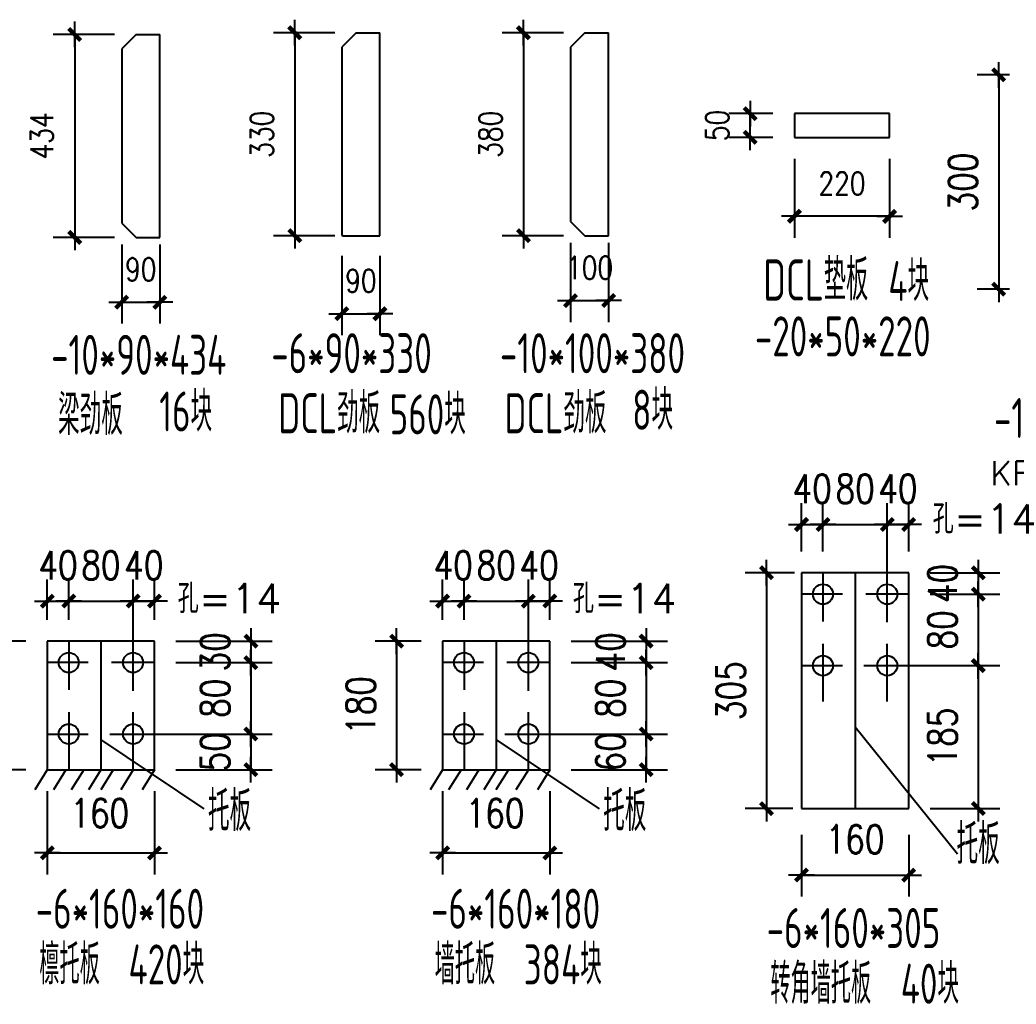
# Model space of a CAD drawing. Header units: millimetres. Extents: x 1471994 to 4527627, y -5186613 to -1927582.
# Drawn here: x 1483876 to 1488058, y -1973325 to -1969193 of the extents above; entities that cross this region are included whole.
import ezdxf

# ---------------------------------------------------------------- set-up
doc = ezdxf.new("R2010")
doc.units = ezdxf.units.MM
doc.header["$LTSCALE"] = 1000
doc.header["$PDMODE"] = 34
doc.linetypes.add('CENTER', pattern=[50.8, 31.75, -6.35, 6.35, -6.35])
doc.layers.add('轴线层', color=1, linetype='CENTER', lineweight=15)
doc.layers.add('钢架', color=7, linetype='Continuous', lineweight=25)
doc.styles.add('DIM_FONT', font='simplex.shx', dxfattribs={"width": 0.8, "bigfont": 'hztxt.shx'})
doc.styles.add('hz', font='gbenor.shx', dxfattribs={"width": 0.75, "height": 100, "bigfont": 'gbcbig.shx'})
doc.styles.get("Standard").update_dxf_attribs({"font": 'txt', "bigfont": 'gbcbig.shx'})
doc.dimstyles.new('WGH(2)', dxfattribs={"dimscale": 1.2, "dimtxt": 100, "dimasz": 0.5, "dimexe": 75, "dimexo": 75, "dimgap": 75, "dimtad": 1, "dimdec": 0, "dimlfac": 0.5, "dimzin": 0, "dimdsep": 46, "dimtxsty": 'DIM_FONT', "dimblk1": '_DIMX', "dimblk2": '_DIMX', "dimsah": 1, "dimcen": 0.09, "dimclrd": 3, "dimclre": 3, "dimclrt": 7, "dimadec": 0, "dimazin": 0, "dimtfac": 1, "dimtdec": 0, "dimtix": 1, "dimtmove": 2, "dimatfit": 3, "dimldrblk": '_DIMX', "dimfxl": 1, "dimtolj": 1, "dimtzin": 0, "dimarcsym": 0})
doc.dimstyles.new('WGH(3)', dxfattribs={"dimscale": 1.2, "dimtxt": 100, "dimasz": 0.3, "dimexe": 75, "dimexo": 75, "dimgap": 75, "dimtad": 1, "dimdec": 0, "dimlfac": 0.333333, "dimzin": 0, "dimdsep": 46, "dimtxsty": 'DIM_FONT', "dimblk1": '_DIMX', "dimblk2": '_DIMX', "dimsah": 1, "dimcen": 0.09, "dimclrd": 3, "dimclre": 3, "dimclrt": 7, "dimazin": 0, "dimtfac": 1, "dimtdec": 0, "dimtix": 1, "dimtmove": 2, "dimatfit": 3, "dimldrblk": '_DIMX', "dimfxl": 1, "dimtolj": 1, "dimtzin": 0, "dimarcsym": 0})

# ---------------------------------------------------------------- blocks, each defined once
blk = doc.blocks.new('_DIMX')
blk.add_line((-150, 0), (150, 0))
at = {"const_width": 50}
blk.add_lwpolyline([(-70, -70), (70, 70)], dxfattribs=at)
blk = doc.blocks.new('*D1097')
at = {"color": 3, "lineweight": -2}
for p, q in [((1485197.7, -1969247.3), (1484940.1, -1969247.3)), ((1485030.1, -1969247.7), (1485030.1, -1970099)), ((1485197.7, -1970099.3), (1484940.1, -1970099.3))]:
    blk.add_line(p, q, dxfattribs=at)
at = {"layer": 'Defpoints', "color": 0}
for p in [(1485287.7, -1969247.3), (1485030.1, -1970099.3), (1485287.7, -1970099.3)]:
    blk.add_point(p, dxfattribs=at)
at = {"color": 3, "lineweight": -2, "xscale": 0.36, "yscale": 0.36, "zscale": 0.36}
for p, rotation in [((1485030.1, -1969247.3), 90), ((1485030.1, -1970099.3), 270)]:
    blk.add_blockref('_DIMX', p, dxfattribs=dict(at, rotation=rotation))
at = {"color": 7, "insert": (1484892.1, -1969673.3), "char_height": 96, "attachment_point": 5, "rotation": 90, "style": 'DIM_FONT'}
blk.add_mtext('\\A1;330', dxfattribs=at)
blk = doc.blocks.new('*D1106')
at = {"color": 3, "lineweight": -2}
for p, q in [((1485227.7, -1970184.3), (1485227.7, -1970516.6)), ((1485387.7, -1970184.3), (1485387.7, -1970516.6)), ((1485227.3, -1970426.6), (1485226.9, -1970426.6)), ((1485227.7, -1970426.6), (1485387.7, -1970426.6)), ((1485388, -1970426.6), (1485388.4, -1970426.6))]:
    blk.add_line(p, q, dxfattribs=at)
at = {"layer": 'Defpoints', "color": 0}
for p in [(1485227.7, -1970094.3), (1485387.7, -1970094.3), (1485387.7, -1970426.6)]:
    blk.add_point(p, dxfattribs=at)
at = {"color": 3, "lineweight": -2, "xscale": 0.36, "yscale": 0.36, "zscale": 0.36}
blk.add_blockref('_DIMX', (1485227.7, -1970426.6), dxfattribs=at)
at = {"color": 3, "lineweight": -2, "xscale": 0.36, "yscale": 0.36, "zscale": 0.36, "rotation": 180}
blk.add_blockref('_DIMX', (1485387.7, -1970426.6), dxfattribs=at)
at = {"color": 7, "insert": (1485307.7, -1970288.6), "char_height": 96, "attachment_point": 5, "style": 'DIM_FONT'}
blk.add_mtext('\\A1;90', dxfattribs=at)
blk = doc.blocks.new('*D1098')
at = {"color": 3, "lineweight": -2}
for p, q in [((1486157.6, -1969247.3), (1485900.1, -1969247.3)), ((1485990.1, -1969247.7), (1485990.1, -1970099)), ((1486157.6, -1970099.3), (1485900.1, -1970099.3))]:
    blk.add_line(p, q, dxfattribs=at)
at = {"layer": 'Defpoints', "color": 0}
for p in [(1486247.6, -1969247.3), (1485990.1, -1970099.3), (1486247.6, -1970099.3)]:
    blk.add_point(p, dxfattribs=at)
at = {"color": 3, "lineweight": -2, "xscale": 0.36, "yscale": 0.36, "zscale": 0.36}
for p, rotation in [((1485990.1, -1969247.3), 90), ((1485990.1, -1970099.3), 270)]:
    blk.add_blockref('_DIMX', p, dxfattribs=dict(at, rotation=rotation))
at = {"color": 7, "insert": (1485852.1, -1969673.3), "char_height": 96, "attachment_point": 5, "rotation": 90, "style": 'DIM_FONT'}
blk.add_mtext('\\A1;380', dxfattribs=at)
blk = doc.blocks.new('*D1107')
at = {"color": 3, "lineweight": -2}
for p, q in [((1486187.6, -1970129.3), (1486187.6, -1970461.6)), ((1486347.6, -1970129.3), (1486347.6, -1970461.6)), ((1486187.3, -1970371.6), (1486186.9, -1970371.6)), ((1486187.6, -1970371.6), (1486347.6, -1970371.6)), ((1486348, -1970371.6), (1486348.3, -1970371.6))]:
    blk.add_line(p, q, dxfattribs=at)
at = {"layer": 'Defpoints', "color": 0}
for p in [(1486187.6, -1970039.3), (1486347.6, -1970039.3), (1486347.6, -1970371.6)]:
    blk.add_point(p, dxfattribs=at)
at = {"color": 3, "lineweight": -2, "xscale": 0.36, "yscale": 0.36, "zscale": 0.36}
blk.add_blockref('_DIMX', (1486187.6, -1970371.6), dxfattribs=at)
at = {"color": 3, "lineweight": -2, "xscale": 0.36, "yscale": 0.36, "zscale": 0.36, "rotation": 180}
blk.add_blockref('_DIMX', (1486347.6, -1970371.6), dxfattribs=at)
at = {"color": 7, "insert": (1486267.6, -1970233.6), "char_height": 96, "attachment_point": 5, "style": 'DIM_FONT'}
blk.add_mtext('\\A1;100', dxfattribs=at)
blk = doc.blocks.new('*D1110')
at = {"color": 3, "lineweight": -2}
for p, q in [((1487037.3, -1969586.6), (1486851.8, -1969586.6)), ((1486941.8, -1969586.2), (1486941.8, -1969585.9)), ((1486941.8, -1969686.6), (1486941.8, -1969586.6)), ((1487037.3, -1969686.6), (1486851.8, -1969686.6)), ((1486941.8, -1969687), (1486941.8, -1969687.3))]:
    blk.add_line(p, q, dxfattribs=at)
at = {"layer": 'Defpoints', "color": 0}
for p in [(1486941.8, -1969586.6), (1487127.3, -1969586.6), (1487127.3, -1969686.6)]:
    blk.add_point(p, dxfattribs=at)
at = {"color": 3, "lineweight": -2, "xscale": 0.36, "yscale": 0.36, "zscale": 0.36}
for p, rotation in [((1486941.8, -1969586.6), 270), ((1486941.8, -1969686.6), 90)]:
    blk.add_blockref('_DIMX', p, dxfattribs=dict(at, rotation=rotation))
at = {"color": 7, "insert": (1486803.8, -1969636.6), "char_height": 96, "attachment_point": 5, "rotation": 90, "style": 'DIM_FONT'}
blk.add_mtext('\\A1;50', dxfattribs=at)
blk = doc.blocks.new('*D1111')
at = {"color": 3, "lineweight": -2}
for p, q in [((1487127.3, -1969776.6), (1487127.3, -1970107.9)), ((1487527.3, -1969776.6), (1487527.3, -1970107.9)), ((1487527, -1970017.9), (1487127.7, -1970017.9))]:
    blk.add_line(p, q, dxfattribs=at)
at = {"layer": 'Defpoints', "color": 0}
for p in [(1487127.3, -1969686.6), (1487527.3, -1969686.6), (1487127.3, -1970017.9)]:
    blk.add_point(p, dxfattribs=at)
at = {"color": 3, "lineweight": -2, "xscale": 0.36, "yscale": 0.36, "zscale": 0.36, "rotation": 180}
blk.add_blockref('_DIMX', (1487127.3, -1970017.9), dxfattribs=at)
at = {"color": 3, "lineweight": -2, "xscale": 0.36, "yscale": 0.36, "zscale": 0.36}
blk.add_blockref('_DIMX', (1487527.3, -1970017.9), dxfattribs=at)
at = {"color": 7, "insert": (1487327.3, -1969879.9), "char_height": 96, "attachment_point": 5, "style": 'DIM_FONT'}
blk.add_mtext('\\A1;220', dxfattribs=at)
blk = doc.blocks.new('*D1101')
at = {"color": 3, "lineweight": -2}
for p, q in [((1484273.6, -1969254.2), (1484016.1, -1969254.2)), ((1484106.1, -1969254.6), (1484106.1, -1970105.9)), ((1484273.6, -1970106.2), (1484016.1, -1970106.2))]:
    blk.add_line(p, q, dxfattribs=at)
at = {"layer": 'Defpoints', "color": 0}
for p in [(1484363.6, -1969254.2), (1484106.1, -1970106.2), (1484363.6, -1970106.2)]:
    blk.add_point(p, dxfattribs=at)
at = {"color": 3, "lineweight": -2, "xscale": 0.36, "yscale": 0.36, "zscale": 0.36}
for p, rotation in [((1484106.1, -1969254.2), 90), ((1484106.1, -1970106.2), 270)]:
    blk.add_blockref('_DIMX', p, dxfattribs=dict(at, rotation=rotation))
at = {"color": 7, "insert": (1483968.1, -1969680.2), "char_height": 96, "attachment_point": 5, "rotation": 90, "style": 'DIM_FONT'}
blk.add_mtext('\\A1;434', dxfattribs=at)
blk = doc.blocks.new('*D1112')
at = {"color": 3, "lineweight": -2}
for p, q in [((1484303.6, -1970136.2), (1484303.6, -1970468.5)), ((1484463.6, -1970136.2), (1484463.6, -1970468.5)), ((1484303.2, -1970378.5), (1484302.9, -1970378.5)), ((1484303.6, -1970378.5), (1484463.6, -1970378.5)), ((1484463.9, -1970378.5), (1484464.3, -1970378.5))]:
    blk.add_line(p, q, dxfattribs=at)
at = {"layer": 'Defpoints', "color": 0}
for p in [(1484303.6, -1970046.2), (1484463.6, -1970046.2), (1484463.6, -1970378.5)]:
    blk.add_point(p, dxfattribs=at)
at = {"color": 3, "lineweight": -2, "xscale": 0.36, "yscale": 0.36, "zscale": 0.36}
blk.add_blockref('_DIMX', (1484303.6, -1970378.5), dxfattribs=at)
at = {"color": 3, "lineweight": -2, "xscale": 0.36, "yscale": 0.36, "zscale": 0.36, "rotation": 180}
blk.add_blockref('_DIMX', (1484463.6, -1970378.5), dxfattribs=at)
at = {"color": 7, "insert": (1484383.6, -1970240.5), "char_height": 96, "attachment_point": 5, "style": 'DIM_FONT'}
blk.add_mtext('\\A1;90', dxfattribs=at)
blk = doc.blocks.new('*D1117')
at = {"color": 3, "lineweight": -2}
for p, q in [((1488030.1, -1969424), (1487895.1, -1969424)), ((1487985.1, -1969424.3), (1487985.1, -1970323.6)), ((1488030.1, -1970324), (1487895.1, -1970324))]:
    blk.add_line(p, q, dxfattribs=at)
at = {"layer": 'Defpoints', "color": 0}
for p in [(1488120.1, -1969424), (1487985.1, -1970324), (1488120.1, -1970324)]:
    blk.add_point(p, dxfattribs=at)
at = {"color": 3, "lineweight": -2, "xscale": 0.36, "yscale": 0.36, "zscale": 0.36}
for p, rotation in [((1487985.1, -1969424), 90), ((1487985.1, -1970324), 270)]:
    blk.add_blockref('_DIMX', p, dxfattribs=dict(at, rotation=rotation))
at = {"color": 7, "insert": (1487835.1, -1969874), "char_height": 120, "attachment_point": 5, "rotation": 90, "style": 'DIM_FONT'}
blk.add_mtext('\\A1;300', dxfattribs=at)
blk = doc.blocks.new('*D1138')
at = {"color": 3, "lineweight": -2}
for p, q in [((1483901.3, -1971801.5), (1483708, -1971801.5)), ((1483798, -1971801.9), (1483798, -1972341.2)), ((1483901.3, -1972341.5), (1483708, -1972341.5))]:
    blk.add_line(p, q, dxfattribs=at)
at = {"layer": 'Defpoints', "color": 0}
for p in [(1483991.3, -1971801.5), (1483798, -1972341.5), (1483991.3, -1972341.5)]:
    blk.add_point(p, dxfattribs=at)
at = {"color": 3, "lineweight": -2, "xscale": 0.36, "yscale": 0.36, "zscale": 0.36}
for p, rotation in [((1483798, -1971801.5), 90), ((1483798, -1972341.5), 270)]:
    blk.add_blockref('_DIMX', p, dxfattribs=dict(at, rotation=rotation))
at = {"color": 7, "insert": (1483648, -1972071.5), "char_height": 120, "attachment_point": 5, "rotation": 90, "style": 'DIM_FONT'}
blk.add_mtext('\\A1;160', dxfattribs=at)
blk = doc.blocks.new('*D1139')
at = {"color": 3, "lineweight": -2}
for p, q in [((1484531.3, -1971801.5), (1484935.8, -1971801.5)), ((1484845.8, -1971801.2), (1484845.8, -1971800.8)), ((1484845.8, -1971801.5), (1484845.8, -1971891.5)), ((1484531.3, -1971891.5), (1484935.8, -1971891.5)), ((1484845.8, -1971891.9), (1484845.8, -1971892.3))]:
    blk.add_line(p, q, dxfattribs=at)
at = {"layer": 'Defpoints', "color": 0}
for p in [(1484441.3, -1971801.5), (1484441.3, -1971891.5), (1484845.8, -1971891.5)]:
    blk.add_point(p, dxfattribs=at)
at = {"color": 3, "lineweight": -2, "xscale": 0.36, "yscale": 0.36, "zscale": 0.36}
for p, rotation in [((1484845.8, -1971801.5), 270), ((1484845.8, -1971891.5), 90)]:
    blk.add_blockref('_DIMX', p, dxfattribs=dict(at, rotation=rotation))
at = {"color": 7, "insert": (1484695.8, -1971846.5), "char_height": 120, "attachment_point": 5, "rotation": 90, "style": 'DIM_FONT'}
blk.add_mtext('\\A1;30', dxfattribs=at)
blk = doc.blocks.new('*D1140')
at = {"color": 3, "lineweight": -2}
for p, q in [((1484531.3, -1971891.5), (1484935.8, -1971891.5)), ((1484845.8, -1971891.2), (1484845.8, -1971890.8)), ((1484845.8, -1971891.5), (1484845.8, -1972191.5)), ((1484253.1, -1972191.5), (1484935.8, -1972191.5)), ((1484845.8, -1972191.9), (1484845.8, -1972192.3))]:
    blk.add_line(p, q, dxfattribs=at)
at = {"layer": 'Defpoints', "color": 0}
for p in [(1484441.3, -1971891.5), (1484163.1, -1972191.5), (1484845.8, -1972191.5)]:
    blk.add_point(p, dxfattribs=at)
at = {"color": 3, "lineweight": -2, "xscale": 0.36, "yscale": 0.36, "zscale": 0.36}
for p, rotation in [((1484845.8, -1971891.5), 270), ((1484845.8, -1972191.5), 90)]:
    blk.add_blockref('_DIMX', p, dxfattribs=dict(at, rotation=rotation))
at = {"color": 7, "insert": (1484695.8, -1972041.5), "char_height": 120, "attachment_point": 5, "rotation": 90, "style": 'DIM_FONT'}
blk.add_mtext('\\A1;80', dxfattribs=at)
blk = doc.blocks.new('*D1141')
at = {"color": 3, "lineweight": -2}
for p, q in [((1484253.1, -1972191.5), (1484935.8, -1972191.5)), ((1484845.8, -1972191.2), (1484845.8, -1972190.8)), ((1484845.8, -1972191.5), (1484845.8, -1972341.5)), ((1484531.3, -1972341.5), (1484935.8, -1972341.5)), ((1484845.8, -1972341.9), (1484845.8, -1972342.3))]:
    blk.add_line(p, q, dxfattribs=at)
at = {"layer": 'Defpoints', "color": 0}
for p in [(1484163.1, -1972191.5), (1484441.3, -1972341.5), (1484845.8, -1972341.5)]:
    blk.add_point(p, dxfattribs=at)
at = {"color": 3, "lineweight": -2, "xscale": 0.36, "yscale": 0.36, "zscale": 0.36}
for p, rotation in [((1484845.8, -1972191.5), 270), ((1484845.8, -1972341.5), 90)]:
    blk.add_blockref('_DIMX', p, dxfattribs=dict(at, rotation=rotation))
at = {"color": 7, "insert": (1484695.8, -1972266.5), "char_height": 120, "attachment_point": 5, "rotation": 90, "style": 'DIM_FONT'}
blk.add_mtext('\\A1;50', dxfattribs=at)
blk = doc.blocks.new('*D1142')
at = {"color": 3, "lineweight": -2}
for p, q in [((1483991.3, -1971711.5), (1483991.3, -1971543.1)), ((1484081.3, -1971711.5), (1484081.3, -1971543.1)), ((1483990.9, -1971633.1), (1483990.5, -1971633.1)), ((1483991.3, -1971633.1), (1484081.3, -1971633.1)), ((1484081.6, -1971633.1), (1484082, -1971633.1))]:
    blk.add_line(p, q, dxfattribs=at)
at = {"layer": 'Defpoints', "color": 0}
for p in [(1484081.3, -1971633.1), (1483991.3, -1971801.5), (1484081.3, -1971801.5)]:
    blk.add_point(p, dxfattribs=at)
at = {"color": 3, "lineweight": -2, "xscale": 0.36, "yscale": 0.36, "zscale": 0.36}
blk.add_blockref('_DIMX', (1483991.3, -1971633.1), dxfattribs=at)
at = {"color": 3, "lineweight": -2, "xscale": 0.36, "yscale": 0.36, "zscale": 0.36, "rotation": 180}
blk.add_blockref('_DIMX', (1484081.3, -1971633.1), dxfattribs=at)
at = {"color": 7, "insert": (1484036.3, -1971483.1), "char_height": 120, "attachment_point": 5, "style": 'DIM_FONT'}
blk.add_mtext('\\A1;40', dxfattribs=at)
blk = doc.blocks.new('*D1143')
at = {"color": 3, "lineweight": -2}
for p, q in [((1484081.3, -1971711.5), (1484081.3, -1971543.1)), ((1484351.3, -1972009.5), (1484351.3, -1971543.1)), ((1484080.9, -1971633.1), (1484080.5, -1971633.1)), ((1484081.3, -1971633.1), (1484351.3, -1971633.1)), ((1484351.6, -1971633.1), (1484352, -1971633.1))]:
    blk.add_line(p, q, dxfattribs=at)
at = {"layer": 'Defpoints', "color": 0}
for p in [(1484351.3, -1971633.1), (1484081.3, -1971801.5), (1484351.3, -1972099.5)]:
    blk.add_point(p, dxfattribs=at)
at = {"color": 3, "lineweight": -2, "xscale": 0.36, "yscale": 0.36, "zscale": 0.36}
blk.add_blockref('_DIMX', (1484081.3, -1971633.1), dxfattribs=at)
at = {"color": 3, "lineweight": -2, "xscale": 0.36, "yscale": 0.36, "zscale": 0.36, "rotation": 180}
blk.add_blockref('_DIMX', (1484351.3, -1971633.1), dxfattribs=at)
at = {"color": 7, "insert": (1484216.3, -1971483.1), "char_height": 120, "attachment_point": 5, "style": 'DIM_FONT'}
blk.add_mtext('\\A1;80', dxfattribs=at)
blk = doc.blocks.new('*D1144')
at = {"color": 3, "lineweight": -2}
for p, q in [((1484351.3, -1972009.5), (1484351.3, -1971543.1)), ((1484441.3, -1971711.5), (1484441.3, -1971543.1)), ((1484350.9, -1971633.1), (1484350.5, -1971633.1)), ((1484351.3, -1971633.1), (1484441.3, -1971633.1)), ((1484441.6, -1971633.1), (1484442, -1971633.1))]:
    blk.add_line(p, q, dxfattribs=at)
at = {"layer": 'Defpoints', "color": 0}
for p in [(1484441.3, -1971633.1), (1484441.3, -1971801.5), (1484351.3, -1972099.5)]:
    blk.add_point(p, dxfattribs=at)
at = {"color": 3, "lineweight": -2, "xscale": 0.36, "yscale": 0.36, "zscale": 0.36}
blk.add_blockref('_DIMX', (1484351.3, -1971633.1), dxfattribs=at)
at = {"color": 3, "lineweight": -2, "xscale": 0.36, "yscale": 0.36, "zscale": 0.36, "rotation": 180}
blk.add_blockref('_DIMX', (1484441.3, -1971633.1), dxfattribs=at)
at = {"color": 7, "insert": (1484396.3, -1971483.1), "char_height": 120, "attachment_point": 5, "style": 'DIM_FONT'}
blk.add_mtext('\\A1;40', dxfattribs=at)
blk = doc.blocks.new('*D1136')
at = {"color": 3, "lineweight": -2}
for p, q in [((1483991.3, -1972431.5), (1483991.3, -1972780.6)), ((1484441.3, -1972431.5), (1484441.3, -1972780.6)), ((1483991.6, -1972690.6), (1484440.9, -1972690.6))]:
    blk.add_line(p, q, dxfattribs=at)
at = {"layer": 'Defpoints', "color": 0}
for p in [(1483991.3, -1972341.5), (1484441.3, -1972341.5), (1484441.3, -1972690.6)]:
    blk.add_point(p, dxfattribs=at)
at = {"color": 3, "lineweight": -2, "xscale": 0.36, "yscale": 0.36, "zscale": 0.36, "rotation": 180}
blk.add_blockref('_DIMX', (1483991.3, -1972690.6), dxfattribs=at)
at = {"color": 3, "lineweight": -2, "xscale": 0.36, "yscale": 0.36, "zscale": 0.36}
blk.add_blockref('_DIMX', (1484441.3, -1972690.6), dxfattribs=at)
at = {"color": 7, "insert": (1484211.6, -1972523.6), "char_height": 120, "attachment_point": 5, "style": 'DIM_FONT'}
blk.add_mtext('\\A1;160', dxfattribs=at)
blk = doc.blocks.new('*D1145')
at = {"color": 3, "lineweight": -2}
for p, q in [((1485560.6, -1971801.5), (1485367.3, -1971801.5)), ((1485457.3, -1971801.9), (1485457.3, -1972341.2)), ((1485560.6, -1972341.5), (1485367.3, -1972341.5))]:
    blk.add_line(p, q, dxfattribs=at)
at = {"layer": 'Defpoints', "color": 0}
for p in [(1485650.6, -1971801.5), (1485457.3, -1972341.5), (1485650.6, -1972341.5)]:
    blk.add_point(p, dxfattribs=at)
at = {"color": 3, "lineweight": -2, "xscale": 0.36, "yscale": 0.36, "zscale": 0.36}
for p, rotation in [((1485457.3, -1971801.5), 90), ((1485457.3, -1972341.5), 270)]:
    blk.add_blockref('_DIMX', p, dxfattribs=dict(at, rotation=rotation))
at = {"color": 7, "insert": (1485307.3, -1972071.5), "char_height": 120, "attachment_point": 5, "rotation": 90, "style": 'DIM_FONT'}
blk.add_mtext('\\A1;180', dxfattribs=at)
blk = doc.blocks.new('*D1146')
at = {"color": 3, "lineweight": -2}
for p, q in [((1486190.6, -1971801.5), (1486595.1, -1971801.5)), ((1486505.1, -1971801.2), (1486505.1, -1971800.8)), ((1486505.1, -1971801.5), (1486505.1, -1971891.5)), ((1486190.6, -1971891.5), (1486595.1, -1971891.5)), ((1486505.1, -1971891.9), (1486505.1, -1971892.3))]:
    blk.add_line(p, q, dxfattribs=at)
at = {"layer": 'Defpoints', "color": 0}
for p in [(1486100.6, -1971801.5), (1486100.6, -1971891.5), (1486505.1, -1971891.5)]:
    blk.add_point(p, dxfattribs=at)
at = {"color": 3, "lineweight": -2, "xscale": 0.36, "yscale": 0.36, "zscale": 0.36}
for p, rotation in [((1486505.1, -1971801.5), 270), ((1486505.1, -1971891.5), 90)]:
    blk.add_blockref('_DIMX', p, dxfattribs=dict(at, rotation=rotation))
at = {"color": 7, "insert": (1486355.1, -1971846.5), "char_height": 120, "attachment_point": 5, "rotation": 90, "style": 'DIM_FONT'}
blk.add_mtext('\\A1;40', dxfattribs=at)
blk = doc.blocks.new('*D1147')
at = {"color": 3, "lineweight": -2}
for p, q in [((1486190.6, -1971891.5), (1486595.1, -1971891.5)), ((1486505.1, -1971891.2), (1486505.1, -1971890.8)), ((1486505.1, -1971891.5), (1486505.1, -1972191.5)), ((1485912.4, -1972191.5), (1486595.1, -1972191.5)), ((1486505.1, -1972191.9), (1486505.1, -1972192.3))]:
    blk.add_line(p, q, dxfattribs=at)
at = {"layer": 'Defpoints', "color": 0}
for p in [(1486100.6, -1971891.5), (1485822.4, -1972191.5), (1486505.1, -1972191.5)]:
    blk.add_point(p, dxfattribs=at)
at = {"color": 3, "lineweight": -2, "xscale": 0.36, "yscale": 0.36, "zscale": 0.36}
for p, rotation in [((1486505.1, -1971891.5), 270), ((1486505.1, -1972191.5), 90)]:
    blk.add_blockref('_DIMX', p, dxfattribs=dict(at, rotation=rotation))
at = {"color": 7, "insert": (1486355.1, -1972041.5), "char_height": 120, "attachment_point": 5, "rotation": 90, "style": 'DIM_FONT'}
blk.add_mtext('\\A1;80', dxfattribs=at)
blk = doc.blocks.new('*D1148')
at = {"color": 3, "lineweight": -2}
for p, q in [((1485912.4, -1972191.5), (1486595.1, -1972191.5)), ((1486505.1, -1972191.2), (1486505.1, -1972190.8)), ((1486505.1, -1972191.5), (1486505.1, -1972341.5)), ((1486190.6, -1972341.5), (1486595.1, -1972341.5)), ((1486505.1, -1972341.9), (1486505.1, -1972342.3))]:
    blk.add_line(p, q, dxfattribs=at)
at = {"layer": 'Defpoints', "color": 0}
for p in [(1485822.4, -1972191.5), (1486100.6, -1972341.5), (1486505.1, -1972341.5)]:
    blk.add_point(p, dxfattribs=at)
at = {"color": 3, "lineweight": -2, "xscale": 0.36, "yscale": 0.36, "zscale": 0.36}
for p, rotation in [((1486505.1, -1972191.5), 270), ((1486505.1, -1972341.5), 90)]:
    blk.add_blockref('_DIMX', p, dxfattribs=dict(at, rotation=rotation))
at = {"color": 7, "insert": (1486355.1, -1972266.5), "char_height": 120, "attachment_point": 5, "rotation": 90, "style": 'DIM_FONT'}
blk.add_mtext('\\A1;60', dxfattribs=at)
blk = doc.blocks.new('*D1149')
at = {"color": 3, "lineweight": -2}
for p, q in [((1485650.6, -1971711.5), (1485650.6, -1971543.1)), ((1485740.6, -1971711.5), (1485740.6, -1971543.1)), ((1485650.2, -1971633.1), (1485649.9, -1971633.1)), ((1485650.6, -1971633.1), (1485740.6, -1971633.1)), ((1485741, -1971633.1), (1485741.3, -1971633.1))]:
    blk.add_line(p, q, dxfattribs=at)
at = {"layer": 'Defpoints', "color": 0}
for p in [(1485740.6, -1971633.1), (1485650.6, -1971801.5), (1485740.6, -1971801.5)]:
    blk.add_point(p, dxfattribs=at)
at = {"color": 3, "lineweight": -2, "xscale": 0.36, "yscale": 0.36, "zscale": 0.36}
blk.add_blockref('_DIMX', (1485650.6, -1971633.1), dxfattribs=at)
at = {"color": 3, "lineweight": -2, "xscale": 0.36, "yscale": 0.36, "zscale": 0.36, "rotation": 180}
blk.add_blockref('_DIMX', (1485740.6, -1971633.1), dxfattribs=at)
at = {"color": 7, "insert": (1485695.6, -1971483.1), "char_height": 120, "attachment_point": 5, "style": 'DIM_FONT'}
blk.add_mtext('\\A1;40', dxfattribs=at)
blk = doc.blocks.new('*D1150')
at = {"color": 3, "lineweight": -2}
for p, q in [((1485740.6, -1971711.5), (1485740.6, -1971543.1)), ((1486010.6, -1972009.5), (1486010.6, -1971543.1)), ((1485740.2, -1971633.1), (1485739.9, -1971633.1)), ((1485740.6, -1971633.1), (1486010.6, -1971633.1)), ((1486011, -1971633.1), (1486011.3, -1971633.1))]:
    blk.add_line(p, q, dxfattribs=at)
at = {"layer": 'Defpoints', "color": 0}
for p in [(1486010.6, -1971633.1), (1485740.6, -1971801.5), (1486010.6, -1972099.5)]:
    blk.add_point(p, dxfattribs=at)
at = {"color": 3, "lineweight": -2, "xscale": 0.36, "yscale": 0.36, "zscale": 0.36}
blk.add_blockref('_DIMX', (1485740.6, -1971633.1), dxfattribs=at)
at = {"color": 3, "lineweight": -2, "xscale": 0.36, "yscale": 0.36, "zscale": 0.36, "rotation": 180}
blk.add_blockref('_DIMX', (1486010.6, -1971633.1), dxfattribs=at)
at = {"color": 7, "insert": (1485875.6, -1971483.1), "char_height": 120, "attachment_point": 5, "style": 'DIM_FONT'}
blk.add_mtext('\\A1;80', dxfattribs=at)
blk = doc.blocks.new('*D1151')
at = {"color": 3, "lineweight": -2}
for p, q in [((1486010.6, -1972009.5), (1486010.6, -1971543.1)), ((1486100.6, -1971711.5), (1486100.6, -1971543.1)), ((1486010.2, -1971633.1), (1486009.9, -1971633.1)), ((1486010.6, -1971633.1), (1486100.6, -1971633.1)), ((1486101, -1971633.1), (1486101.3, -1971633.1))]:
    blk.add_line(p, q, dxfattribs=at)
at = {"layer": 'Defpoints', "color": 0}
for p in [(1486100.6, -1971633.1), (1486100.6, -1971801.5), (1486010.6, -1972099.5)]:
    blk.add_point(p, dxfattribs=at)
at = {"color": 3, "lineweight": -2, "xscale": 0.36, "yscale": 0.36, "zscale": 0.36}
blk.add_blockref('_DIMX', (1486010.6, -1971633.1), dxfattribs=at)
at = {"color": 3, "lineweight": -2, "xscale": 0.36, "yscale": 0.36, "zscale": 0.36, "rotation": 180}
blk.add_blockref('_DIMX', (1486100.6, -1971633.1), dxfattribs=at)
at = {"color": 7, "insert": (1486055.6, -1971483.1), "char_height": 120, "attachment_point": 5, "style": 'DIM_FONT'}
blk.add_mtext('\\A1;40', dxfattribs=at)
blk = doc.blocks.new('*D1137')
at = {"color": 3, "lineweight": -2}
for p, q in [((1485650.6, -1972431.5), (1485650.6, -1972780.6)), ((1486100.6, -1972431.5), (1486100.6, -1972780.6)), ((1485651, -1972690.6), (1486100.2, -1972690.6))]:
    blk.add_line(p, q, dxfattribs=at)
at = {"layer": 'Defpoints', "color": 0}
for p in [(1485650.6, -1972341.5), (1486100.6, -1972341.5), (1486100.6, -1972690.6)]:
    blk.add_point(p, dxfattribs=at)
at = {"color": 3, "lineweight": -2, "xscale": 0.36, "yscale": 0.36, "zscale": 0.36, "rotation": 180}
blk.add_blockref('_DIMX', (1485650.6, -1972690.6), dxfattribs=at)
at = {"color": 3, "lineweight": -2, "xscale": 0.36, "yscale": 0.36, "zscale": 0.36}
blk.add_blockref('_DIMX', (1486100.6, -1972690.6), dxfattribs=at)
at = {"color": 7, "insert": (1485871, -1972523.6), "char_height": 120, "attachment_point": 5, "style": 'DIM_FONT'}
blk.add_mtext('\\A1;160', dxfattribs=at)
blk = doc.blocks.new('*D1152')
at = {"color": 3, "lineweight": -2}
for p, q in [((1487127.2, -1971514.4), (1486920.3, -1971514.4)), ((1487010.3, -1971514.7), (1487010.3, -1972504)), ((1487120.2, -1972504.4), (1486920.3, -1972504.4))]:
    blk.add_line(p, q, dxfattribs=at)
at = {"layer": 'Defpoints', "color": 0}
for p in [(1487217.2, -1971514.4), (1487010.3, -1972504.4), (1487210.2, -1972504.4)]:
    blk.add_point(p, dxfattribs=at)
at = {"color": 3, "lineweight": -2, "xscale": 0.36, "yscale": 0.36, "zscale": 0.36}
for p, rotation in [((1487010.3, -1971514.4), 90), ((1487010.3, -1972504.4), 270)]:
    blk.add_blockref('_DIMX', p, dxfattribs=dict(at, rotation=rotation))
at = {"color": 7, "insert": (1486860.3, -1972009.4), "char_height": 120, "attachment_point": 5, "rotation": 90, "style": 'DIM_FONT'}
blk.add_mtext('\\A1;305', dxfattribs=at)
blk = doc.blocks.new('*D1154')
at = {"color": 3, "lineweight": -2}
for p, q in [((1487697.2, -1971514.4), (1487989.5, -1971514.4)), ((1487899.5, -1971514), (1487899.5, -1971513.7)), ((1487899.5, -1971514.4), (1487899.5, -1971604.4)), ((1487697.2, -1971604.4), (1487989.5, -1971604.4)), ((1487899.5, -1971604.7), (1487899.5, -1971605.1))]:
    blk.add_line(p, q, dxfattribs=at)
at = {"layer": 'Defpoints', "color": 0}
for p in [(1487607.2, -1971514.4), (1487607.2, -1971604.4), (1487899.5, -1971604.4)]:
    blk.add_point(p, dxfattribs=at)
at = {"color": 3, "lineweight": -2, "xscale": 0.36, "yscale": 0.36, "zscale": 0.36}
for p, rotation in [((1487899.5, -1971514.4), 270), ((1487899.5, -1971604.4), 90)]:
    blk.add_blockref('_DIMX', p, dxfattribs=dict(at, rotation=rotation))
at = {"color": 7, "insert": (1487749.5, -1971559.4), "char_height": 120, "attachment_point": 5, "rotation": 90, "style": 'DIM_FONT'}
blk.add_mtext('\\A1;40', dxfattribs=at)
blk = doc.blocks.new('*D1155')
at = {"color": 3, "lineweight": -2}
for p, q in [((1487697.2, -1971604.4), (1487989.5, -1971604.4)), ((1487899.5, -1971604), (1487899.5, -1971603.7)), ((1487899.5, -1971604.4), (1487899.5, -1971904.4)), ((1487419.1, -1971904.4), (1487989.5, -1971904.4)), ((1487899.5, -1971904.7), (1487899.5, -1971905.1))]:
    blk.add_line(p, q, dxfattribs=at)
at = {"layer": 'Defpoints', "color": 0}
for p in [(1487607.2, -1971604.4), (1487329.1, -1971904.4), (1487899.5, -1971904.4)]:
    blk.add_point(p, dxfattribs=at)
at = {"color": 3, "lineweight": -2, "xscale": 0.36, "yscale": 0.36, "zscale": 0.36}
for p, rotation in [((1487899.5, -1971604.4), 270), ((1487899.5, -1971904.4), 90)]:
    blk.add_blockref('_DIMX', p, dxfattribs=dict(at, rotation=rotation))
at = {"color": 7, "insert": (1487749.5, -1971754.4), "char_height": 120, "attachment_point": 5, "rotation": 90, "style": 'DIM_FONT'}
blk.add_mtext('\\A1;80', dxfattribs=at)
blk = doc.blocks.new('*D1156')
at = {"color": 3, "lineweight": -2}
for p, q in [((1487697.2, -1971904.4), (1487989.5, -1971904.4)), ((1487899.5, -1971904.7), (1487899.5, -1972504)), ((1487697.2, -1972504.4), (1487989.5, -1972504.4))]:
    blk.add_line(p, q, dxfattribs=at)
at = {"layer": 'Defpoints', "color": 0}
for p in [(1487607.2, -1971904.4), (1487607.2, -1972504.4), (1487899.5, -1972504.4)]:
    blk.add_point(p, dxfattribs=at)
at = {"color": 3, "lineweight": -2, "xscale": 0.36, "yscale": 0.36, "zscale": 0.36}
for p, rotation in [((1487899.5, -1971904.4), 90), ((1487899.5, -1972504.4), 270)]:
    blk.add_blockref('_DIMX', p, dxfattribs=dict(at, rotation=rotation))
at = {"color": 7, "insert": (1487749.5, -1972204.4), "char_height": 120, "attachment_point": 5, "rotation": 90, "style": 'DIM_FONT'}
blk.add_mtext('\\A1;185', dxfattribs=at)
blk = doc.blocks.new('*D1157')
at = {"color": 3, "lineweight": -2}
for p, q in [((1487157.2, -1971424.4), (1487157.2, -1971221.7)), ((1487247.2, -1971424.4), (1487247.2, -1971221.7)), ((1487156.9, -1971311.7), (1487156.5, -1971311.7)), ((1487157.2, -1971311.7), (1487247.2, -1971311.7)), ((1487247.6, -1971311.7), (1487247.9, -1971311.7))]:
    blk.add_line(p, q, dxfattribs=at)
at = {"layer": 'Defpoints', "color": 0}
for p in [(1487247.2, -1971311.7), (1487157.2, -1971514.4), (1487247.2, -1971514.4)]:
    blk.add_point(p, dxfattribs=at)
at = {"color": 3, "lineweight": -2, "xscale": 0.36, "yscale": 0.36, "zscale": 0.36}
blk.add_blockref('_DIMX', (1487157.2, -1971311.7), dxfattribs=at)
at = {"color": 3, "lineweight": -2, "xscale": 0.36, "yscale": 0.36, "zscale": 0.36, "rotation": 180}
blk.add_blockref('_DIMX', (1487247.2, -1971311.7), dxfattribs=at)
at = {"color": 7, "insert": (1487202.2, -1971161.7), "char_height": 120, "attachment_point": 5, "style": 'DIM_FONT'}
blk.add_mtext('\\A1;40', dxfattribs=at)
blk = doc.blocks.new('*D1158')
at = {"color": 3, "lineweight": -2}
for p, q in [((1487247.2, -1971424.4), (1487247.2, -1971221.7)), ((1487517.2, -1971722.4), (1487517.2, -1971221.7)), ((1487246.9, -1971311.7), (1487246.5, -1971311.7)), ((1487247.2, -1971311.7), (1487517.2, -1971311.7)), ((1487517.6, -1971311.7), (1487517.9, -1971311.7))]:
    blk.add_line(p, q, dxfattribs=at)
at = {"layer": 'Defpoints', "color": 0}
for p in [(1487517.2, -1971311.7), (1487247.2, -1971514.4), (1487517.2, -1971812.4)]:
    blk.add_point(p, dxfattribs=at)
at = {"color": 3, "lineweight": -2, "xscale": 0.36, "yscale": 0.36, "zscale": 0.36}
blk.add_blockref('_DIMX', (1487247.2, -1971311.7), dxfattribs=at)
at = {"color": 3, "lineweight": -2, "xscale": 0.36, "yscale": 0.36, "zscale": 0.36, "rotation": 180}
blk.add_blockref('_DIMX', (1487517.2, -1971311.7), dxfattribs=at)
at = {"color": 7, "insert": (1487382.2, -1971161.7), "char_height": 120, "attachment_point": 5, "style": 'DIM_FONT'}
blk.add_mtext('\\A1;80', dxfattribs=at)
blk = doc.blocks.new('*D1159')
at = {"color": 3, "lineweight": -2}
for p, q in [((1487517.2, -1971722.4), (1487517.2, -1971221.7)), ((1487607.2, -1971424.4), (1487607.2, -1971221.7)), ((1487516.9, -1971311.7), (1487516.5, -1971311.7)), ((1487517.2, -1971311.7), (1487607.2, -1971311.7)), ((1487607.6, -1971311.7), (1487607.9, -1971311.7))]:
    blk.add_line(p, q, dxfattribs=at)
at = {"layer": 'Defpoints', "color": 0}
for p in [(1487607.2, -1971311.7), (1487607.2, -1971514.4), (1487517.2, -1971812.4)]:
    blk.add_point(p, dxfattribs=at)
at = {"color": 3, "lineweight": -2, "xscale": 0.36, "yscale": 0.36, "zscale": 0.36}
blk.add_blockref('_DIMX', (1487517.2, -1971311.7), dxfattribs=at)
at = {"color": 3, "lineweight": -2, "xscale": 0.36, "yscale": 0.36, "zscale": 0.36, "rotation": 180}
blk.add_blockref('_DIMX', (1487607.2, -1971311.7), dxfattribs=at)
at = {"color": 7, "insert": (1487562.2, -1971161.7), "char_height": 120, "attachment_point": 5, "style": 'DIM_FONT'}
blk.add_mtext('\\A1;40', dxfattribs=at)
blk = doc.blocks.new('*D1153')
at = {"color": 3, "lineweight": -2}
for p, q in [((1487157.2, -1972614.5), (1487157.2, -1972873.6)), ((1487607.2, -1972614.5), (1487607.2, -1972873.6)), ((1487157.6, -1972783.6), (1487606.9, -1972783.6))]:
    blk.add_line(p, q, dxfattribs=at)
at = {"layer": 'Defpoints', "color": 0}
for p in [(1487157.2, -1972524.5), (1487607.2, -1972524.5), (1487607.2, -1972783.6)]:
    blk.add_point(p, dxfattribs=at)
at = {"color": 3, "lineweight": -2, "xscale": 0.36, "yscale": 0.36, "zscale": 0.36, "rotation": 180}
blk.add_blockref('_DIMX', (1487157.2, -1972783.6), dxfattribs=at)
at = {"color": 3, "lineweight": -2, "xscale": 0.36, "yscale": 0.36, "zscale": 0.36}
blk.add_blockref('_DIMX', (1487607.2, -1972783.6), dxfattribs=at)
at = {"color": 7, "insert": (1487382.2, -1972633.6), "char_height": 120, "attachment_point": 5, "style": 'DIM_FONT'}
blk.add_mtext('\\A1;160', dxfattribs=at)

msp = doc.modelspace()

# ---------------------------------------------------------------- linework, layer by layer
at = {"color": 0}
for p, q in [((1484363.6, -1969254.2), (1484303.6, -1969314.2)), ((1484463.6, -1970106.2), (1484463.6, -1969254.2)), ((1485287.7, -1969247.3), (1485227.7, -1969307.3)), ((1485387.7, -1970099.3), (1485387.7, -1969247.3)), ((1486247.6, -1969247.3), (1486187.6, -1969307.3)), ((1486347.6, -1970099.3), (1486347.6, -1969247.3)), ((1484303.6, -1969314.2), (1484303.6, -1970046.2)), ((1485227.7, -1969307.3), (1485227.7, -1970094.3)), ((1486187.6, -1969307.3), (1486187.6, -1970039.3)), ((1486187.6, -1970039.3), (1486247.6, -1970099.3)), ((1484303.6, -1970046.2), (1484363.6, -1970106.2)), ((1484363.6, -1970106.2), (1484463.6, -1970106.2)), ((1485232.7, -1970099.3), (1485387.7, -1970099.3)), ((1486247.6, -1970099.3), (1486347.6, -1970099.3))]:
    msp.add_line(p, q, dxfattribs=at)
at = {"lineweight": -3}
for p, q in [((1484363.6, -1969254.2), (1484463.6, -1969254.2)), ((1485287.7, -1969247.3), (1485387.7, -1969247.3)), ((1486247.6, -1969247.3), (1486347.6, -1969247.3))]:
    msp.add_line(p, q, dxfattribs=at)
for p, q in [((1487127.3, -1969586.6), (1487127.3, -1969686.6)), ((1487527.3, -1969586.6), (1487127.3, -1969586.6)), ((1487527.3, -1969686.6), (1487527.3, -1969586.6)), ((1487127.3, -1969686.6), (1487527.3, -1969686.6)), ((1487157.2, -1971514.4), (1487157.2, -1972504.4)), ((1487607.2, -1971514.4), (1487157.2, -1971514.4)), ((1487247.2, -1971514.4), (1487247.2, -1971718.7)), ((1487382.2, -1971514.4), (1487382.2, -1972504.4)), ((1487517.2, -1971718.7), (1487517.2, -1971514.4)), ((1487607.2, -1972504.4), (1487607.2, -1971514.4)), ((1487329.1, -1971604.4), (1487157.2, -1971604.4)), ((1487607.2, -1971604.4), (1487427.1, -1971604.4)), ((1483991.3, -1971801.5), (1483991.3, -1972341.5)), ((1484441.3, -1971801.5), (1483991.3, -1971801.5)), ((1484081.3, -1971801.5), (1484081.3, -1972005.8)), ((1484216.3, -1971801.5), (1484216.3, -1972341.5)), ((1484351.3, -1972005.8), (1484351.3, -1971801.5)), ((1484441.3, -1972341.5), (1484441.3, -1971801.5)), ((1485650.6, -1971801.5), (1485650.6, -1972341.5)), ((1486100.6, -1971801.5), (1485650.6, -1971801.5)), ((1485740.6, -1971801.5), (1485740.6, -1972005.8)), ((1485875.6, -1971801.5), (1485875.6, -1972341.5)), ((1486010.6, -1972005.8), (1486010.6, -1971801.5)), ((1486100.6, -1972341.5), (1486100.6, -1971801.5)), ((1487247.2, -1971812.4), (1487247.2, -1972054.4)), ((1487517.2, -1972054.4), (1487517.2, -1971812.4)), ((1484163.1, -1971891.5), (1483991.3, -1971891.5)), ((1484441.3, -1971891.5), (1484261.1, -1971891.5)), ((1485822.4, -1971891.5), (1485650.6, -1971891.5)), ((1486100.6, -1971891.5), (1485920.4, -1971891.5)), ((1487157.2, -1971904.4), (1487329.1, -1971904.4)), ((1487427.1, -1971904.4), (1487607.2, -1971904.4)), ((1484081.3, -1972099.5), (1484081.3, -1972341.5)), ((1484351.3, -1972341.5), (1484351.3, -1972099.5)), ((1485740.6, -1972099.5), (1485740.6, -1972341.5)), ((1486010.6, -1972341.5), (1486010.6, -1972099.5)), ((1487811.5, -1972695.2), (1487382.2, -1972162.1)), ((1483991.3, -1972191.5), (1484163.1, -1972191.5)), ((1484649.3, -1972505.5), (1484216.3, -1972213.7)), ((1484261.1, -1972191.5), (1484441.3, -1972191.5)), ((1485650.6, -1972191.5), (1485822.4, -1972191.5)), ((1486308.7, -1972505.5), (1485875.6, -1972213.7)), ((1485920.4, -1972191.5), (1486100.6, -1972191.5)), ((1483991.3, -1972341.5), (1483939.2, -1972426.3)), ((1483991.3, -1972341.5), (1484441.3, -1972341.5)), ((1484068.5, -1972341.5), (1484016.5, -1972426.3)), ((1484143.9, -1972341.5), (1484091.8, -1972426.3)), ((1484216.3, -1972341.5), (1484164.2, -1972426.3)), ((1484267.2, -1972341.5), (1484215.2, -1972426.3)), ((1484351.3, -1972341.5), (1484299.2, -1972426.3)), ((1484441.3, -1972341.5), (1484389.2, -1972426.3)), ((1485650.6, -1972341.5), (1485598.6, -1972426.3)), ((1485650.6, -1972341.5), (1486100.6, -1972341.5)), ((1485727.9, -1972341.5), (1485675.8, -1972426.3)), ((1485803.2, -1972341.5), (1485751.2, -1972426.3)), ((1485875.6, -1972341.5), (1485823.6, -1972426.3)), ((1485926.6, -1972341.5), (1485874.5, -1972426.3)), ((1486010.6, -1972341.5), (1485958.6, -1972426.3)), ((1486100.6, -1972341.5), (1486048.6, -1972426.3)), ((1487157.2, -1972504.4), (1487607.2, -1972504.4))]:
    msp.add_line(p, q)
for centre in [(1487247.2, -1971604.4), (1487517.2, -1971604.4), (1484081.3, -1971891.5), (1484351.3, -1971891.5), (1485740.6, -1971891.5), (1486010.6, -1971891.5), (1487247.2, -1971904.4), (1487517.2, -1971904.4), (1484081.3, -1972191.5), (1484351.3, -1972191.5), (1485740.6, -1972191.5), (1486010.6, -1972191.5)]:
    msp.add_circle(centre, 42)
at = {"color": 0}
msp.add_arc((1485232.7, -1970094.3), 5, 180, 270, dxfattribs=at)

# ---------------------------------------------------------------- texts
at = {"layer": '轴线层', "color": 4, "linetype": 'ByBlock', "insert": (1487950.2, -1971046.5), "char_height": 100.8, "attachment_point": 1}
msp.add_mtext_dynamic_manual_height_columns('KFZ连接板', width=1506.743, gutter_width=12.5, heights=[336], dxfattribs=at).dxf.set("width", 904.046)
at = {"layer": '轴线层', "color": 4, "linetype": 'ByBlock', "char_height": 122.5, "attachment_point": 1}
for insert in [(1487708.1, -1971227.3), (1484538.5, -1971561.5), (1486197.8, -1971561.5)]:
    msp.add_mtext_dynamic_manual_height_columns('孔=14', width=1506.743, gutter_width=12.5, heights=[336], dxfattribs=dict(at, insert=insert))
at = {"layer": '钢架', "lineweight": 13, "style": 'hz', "width": 0.7}
for s, p in [('檩托板', (1483957.9, -1973242.6)), ('墙托板', (1485617.3, -1973242.6)), ('转角墙托板', (1487026.4, -1973323.6))]:
    msp.add_text(s, height=168, dxfattribs=at).set_placement(p)
at = {"layer": '钢架', "lineweight": 13, "attachment_point": 1, "style": 'hz'}
for s, insert, char_height, own_width in [('DCL垫板', (1486996.8, -1970198.6), 172.8, 708.175), ('托板', (1484665.5, -1972430.9), 168, 688.503), ('托板', (1486324.8, -1972430.9), 168, 688.503), ('托板', (1487808.2, -1972569.9), 168, 688.503)]:
    msp.add_mtext_dynamic_manual_height_columns(s, width=1506.743, gutter_width=12.5, heights=[336], dxfattribs=dict(at, insert=insert, char_height=char_height)).dxf.set("width", own_width)
at = {"layer": '钢架', "lineweight": 13, "char_height": 168, "attachment_point": 1, "style": 'hz'}
for s, insert, width in [(' 4块', (1487453.4, -1970205.5), 688.503), ('-20*50*220', (1486961.5, -1970437.9), 688.503), (' -10*90*434', (1483938.9, -1970515.5), 813.541), (' -6*90*330', (1484862.9, -1970508.6), 813.541), (' -10*100*380', (1485822.9, -1970508.6), 813.541), ('梁劲板', (1484036.4, -1970767.5), 688.503), ('16块', (1484461.1, -1970753.1), 688.503), ('DCL劲板', (1484960.5, -1970760.6), 688.503), ('560块', (1485428.2, -1970765.2), 688.503), ('DCL劲板', (1485910.5, -1970760.6), 688.503), (' 8块', (1486378.3, -1970746.2), 688.503), ('-10*200*300', (1487965.3, -1970780.6), 688.503), (' -6*160*160', (1483874.2, -1972840.9), 1125.583), (' -6*160*180', (1485533.6, -1972840.9), 1125.583), (' -6*160*305', (1486942.7, -1972921.9), 1125.583), ('420块', (1484331.9, -1973074.7), 688.503), ('384块', (1485991.2, -1973074.7), 688.503), ('40块', (1487573.7, -1973155.7), 688.503)]:
    msp.add_mtext(s, dxfattribs=dict(at, insert=insert, width=width))

# ---------------------------------------------------------------- dimensions: what is measured, and where the dimension line sits
at = {"color": 0}
for base, p1, p2, text, picture, middle in [((1484106.1, -1970106.2), (1484363.6, -1969254.2), (1484363.6, -1970106.2), '434', '*D1101', (1483968.1, -1969680.2)), ((1485030.1, -1970099.3), (1485287.7, -1969247.3), (1485287.7, -1970099.3), '330', '*D1097', (1484892.1, -1969673.3)), ((1485990.1, -1970099.3), (1486247.6, -1969247.3), (1486247.6, -1970099.3), '380', '*D1098', (1485852.1, -1969673.3))]:
    dim = msp.add_linear_dim(base=base, p1=p1, p2=p2, angle=90, text=text, dimstyle='WGH(2)', override={"dimtxt": 80, "dimasz": 0.3}, dxfattribs=at)
    dim.commit()
    dim.dimension.update_dxf_attribs({"geometry": picture, "text_midpoint": middle})
dim = msp.add_linear_dim(base=(1487985.1, -1970324), p1=(1488120.1, -1969424), p2=(1488120.1, -1970324), angle=90, dimstyle='WGH(3)')
dim.commit()
dim.dimension.update_dxf_attribs({"geometry": '*D1117', "text_midpoint": (1487835.1, -1969874)})
dim = msp.add_linear_dim(base=(1486941.8, -1969586.6), p1=(1487127.3, -1969686.6), p2=(1487127.3, -1969586.6), angle=90, text='50', dimstyle='WGH(2)', override={"dimtxt": 80, "dimasz": 0.3})
dim.commit()
dim.dimension.update_dxf_attribs({"geometry": '*D1110', "text_midpoint": (1486803.8, -1969636.6)})
dim = msp.add_linear_dim(base=(1487127.3, -1970017.9), p1=(1487527.3, -1969686.6), p2=(1487127.3, -1969686.6), text='220', dimstyle='WGH(2)', override={"dimtxt": 80, "dimasz": 0.3})
dim.commit()
dim.dimension.update_dxf_attribs({"geometry": '*D1111', "text_midpoint": (1487327.3, -1969879.9)})
for base, p1, p2, text, picture, middle in [((1486347.6, -1970371.6), (1486187.6, -1970039.3), (1486347.6, -1970039.3), '100', '*D1107', (1486267.6, -1970233.6)), ((1484463.6, -1970378.5), (1484303.6, -1970046.2), (1484463.6, -1970046.2), '90', '*D1112', (1484383.6, -1970240.5)), ((1485387.7, -1970426.6), (1485227.7, -1970094.3), (1485387.7, -1970094.3), '90', '*D1106', (1485307.7, -1970288.6))]:
    dim = msp.add_linear_dim(base=base, p1=p1, p2=p2, text=text, dimstyle='WGH(2)', override={"dimtxt": 80, "dimasz": 0.3}, dxfattribs=at)
    dim.commit()
    dim.dimension.update_dxf_attribs({"geometry": picture, "text_midpoint": middle})
for base, p1, p2, text, picture, middle in [((1487247.2, -1971311.7), (1487157.2, -1971514.4), (1487247.2, -1971514.4), '40', '*D1157', (1487202.2, -1971161.7)), ((1487517.2, -1971311.7), (1487247.2, -1971514.4), (1487517.2, -1971812.4), '80', '*D1158', (1487382.2, -1971161.7)), ((1487607.2, -1971311.7), (1487517.2, -1971812.4), (1487607.2, -1971514.4), '40', '*D1159', (1487562.2, -1971161.7)), ((1484081.3, -1971633.1), (1483991.3, -1971801.5), (1484081.3, -1971801.5), '40', '*D1142', (1484036.3, -1971483.1)), ((1484351.3, -1971633.1), (1484081.3, -1971801.5), (1484351.3, -1972099.5), '80', '*D1143', (1484216.3, -1971483.1)), ((1484441.3, -1971633.1), (1484351.3, -1972099.5), (1484441.3, -1971801.5), '40', '*D1144', (1484396.3, -1971483.1)), ((1485740.6, -1971633.1), (1485650.6, -1971801.5), (1485740.6, -1971801.5), '40', '*D1149', (1485695.6, -1971483.1)), ((1486010.6, -1971633.1), (1485740.6, -1971801.5), (1486010.6, -1972099.5), '80', '*D1150', (1485875.6, -1971483.1)), ((1486100.6, -1971633.1), (1486010.6, -1972099.5), (1486100.6, -1971801.5), '40', '*D1151', (1486055.6, -1971483.1)), ((1487607.2, -1972783.6), (1487157.2, -1972524.5), (1487607.2, -1972524.5), '160', '*D1153', (1487382.2, -1972633.6))]:
    dim = msp.add_linear_dim(base=base, p1=p1, p2=p2, text=text, dimstyle='WGH(3)')
    dim.commit()
    dim.dimension.update_dxf_attribs({"geometry": picture, "text_midpoint": middle})
for base, p1, p2, text, picture, middle in [((1487010.3, -1972504.4), (1487217.2, -1971514.4), (1487210.2, -1972504.4), '305', '*D1152', (1486860.3, -1972009.4)), ((1487899.5, -1971604.4), (1487607.2, -1971514.4), (1487607.2, -1971604.4), '40', '*D1154', (1487749.5, -1971559.4)), ((1487899.5, -1971904.4), (1487607.2, -1971604.4), (1487329.1, -1971904.4), '80', '*D1155', (1487749.5, -1971754.4)), ((1483798, -1972341.5), (1483991.3, -1971801.5), (1483991.3, -1972341.5), '160', '*D1138', (1483648, -1972071.5)), ((1484845.8, -1971891.5), (1484441.3, -1971801.5), (1484441.3, -1971891.5), '30', '*D1139', (1484695.8, -1971846.5)), ((1485457.3, -1972341.5), (1485650.6, -1971801.5), (1485650.6, -1972341.5), '180', '*D1145', (1485307.3, -1972071.5)), ((1486505.1, -1971891.5), (1486100.6, -1971801.5), (1486100.6, -1971891.5), '40', '*D1146', (1486355.1, -1971846.5)), ((1484845.8, -1972191.5), (1484441.3, -1971891.5), (1484163.1, -1972191.5), '80', '*D1140', (1484695.8, -1972041.5)), ((1486505.1, -1972191.5), (1486100.6, -1971891.5), (1485822.4, -1972191.5), '80', '*D1147', (1486355.1, -1972041.5)), ((1487899.5, -1972504.4), (1487607.2, -1971904.4), (1487607.2, -1972504.4), '185', '*D1156', (1487749.5, -1972204.4)), ((1484845.8, -1972341.5), (1484163.1, -1972191.5), (1484441.3, -1972341.5), '50', '*D1141', (1484695.8, -1972266.5)), ((1486505.1, -1972341.5), (1485822.4, -1972191.5), (1486100.6, -1972341.5), '60', '*D1148', (1486355.1, -1972266.5))]:
    dim = msp.add_linear_dim(base=base, p1=p1, p2=p2, angle=90, text=text, dimstyle='WGH(3)')
    dim.commit()
    dim.dimension.update_dxf_attribs({"geometry": picture, "text_midpoint": middle})
for base, p1, p2, picture, middle in [((1484441.3, -1972690.6), (1483991.3, -1972341.5), (1484441.3, -1972341.5), '*D1136', (1484211.6, -1972523.6)), ((1486100.6, -1972690.6), (1485650.6, -1972341.5), (1486100.6, -1972341.5), '*D1137', (1485871, -1972523.6))]:
    dim = msp.add_linear_dim(base=base, p1=p1, p2=p2, text='160', dimstyle='WGH(3)')
    dim.commit()
    dim.dimension.update_dxf_attribs({"geometry": picture, "text_midpoint": middle, "dimtype": 160})

doc.saveas('drawing.dxf')
